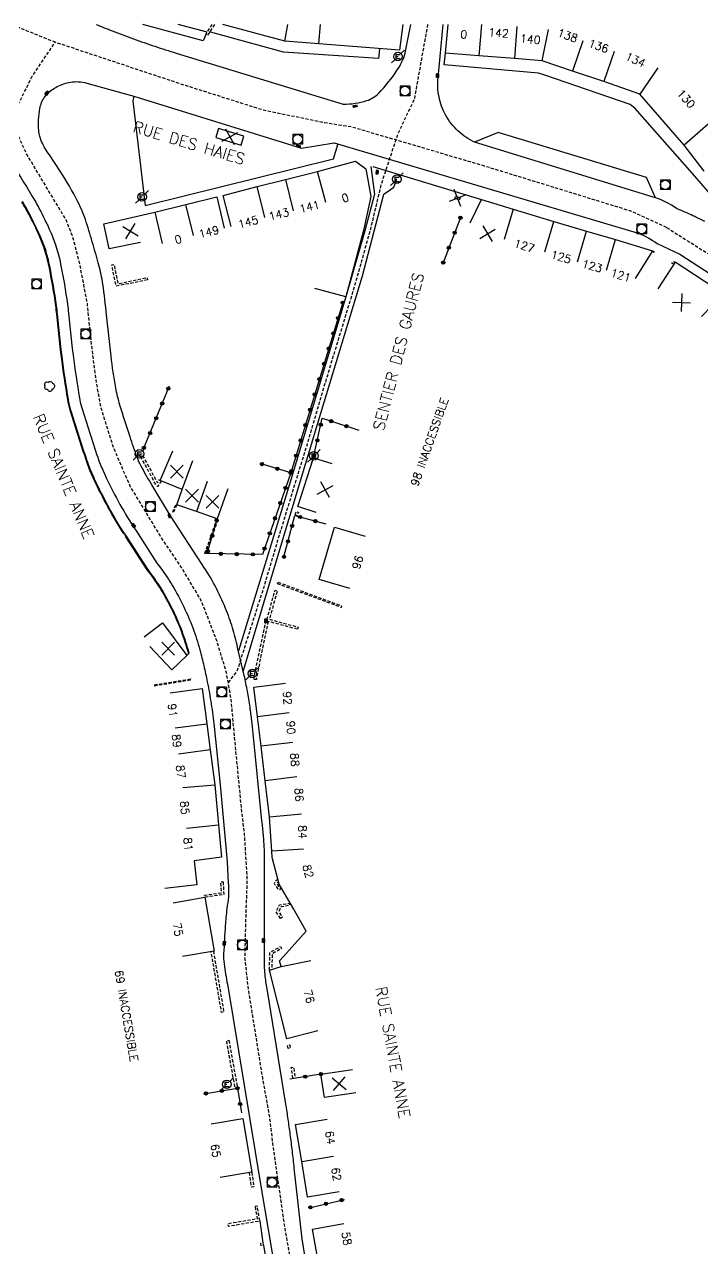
# Model space of a CAD drawing. Header units: millimetres. Extents: x 159999 to 161001, y 122000 to 123000.
# Drawn here: x 160101.3 to 160207.2, y 122808.8 to 123000 of the extents above; entities that cross this region are included whole.
import ezdxf
from ezdxf.enums import TextEntityAlignment as Align

# ---------------------------------------------------------------- set-up
doc = ezdxf.new("R2010")
doc.units = ezdxf.units.MM
doc.linetypes.add('DASHED', pattern=[0.75, 0.5, -0.25])
doc.layers.get('0').update_dxf_attribs({"linetype": 'CONTINUOUS'})
for name, color, linetype in [('W0001', 6, 'DASHED'), ('W0008', 7, 'CONTINUOUS'), ('W0017', 7, 'CONTINUOUS'), ('W0100', 7, 'CONTINUOUS'), ('W0112', 1, 'DASHED'), ('W0211', 2, 'CONTINUOUS'), ('W0300', 7, 'CONTINUOUS'), ('W0322', 7, 'CONTINUOUS'), ('W0330', 7, 'CONTINUOUS'), ('W0400', 7, 'CONTINUOUS'), ('W0420', 7, 'CONTINUOUS'), ('W0471', 7, 'CONTINUOUS'), ('W0989', 7, 'CONTINUOUS'), ('W0991', 7, 'CONTINUOUS'), ('W1102', 7, 'CONTINUOUS')]:
    doc.layers.add(name, color=color, linetype=linetype)
doc.styles.get("Standard").update_dxf_attribs({"font": 'romans.shx', "width": 0.85})

# ---------------------------------------------------------------- blocks, each defined once
blk = doc.blocks.new('T420')
for p, q in [((0.75, 0.75), (-0.75, 0.75)), ((-0.75, 0.75), (-0.75, -0.75)), ((0.75, 0.75), (0.75, -0.75)), ((0.75, -0.75), (-0.75, -0.75))]:
    blk.add_line(p, q)
blk.add_ellipse((0, 0), major_axis=(-0.53, 0.53), ratio=1, start_param=3.926991, end_param=10.210176)
blk = doc.blocks.new('T400')
for p, q in [((-0.15, 0.3), (0.15, 0.3)), ((-0.15, -0.25), (-0.15, 0.3)), ((-0.15, 0.15), (0.15, 0.15)), ((-0.15, 0), (0.15, 0)), ((0.15, 0.3), (0.15, -0.25)), ((-0.15, -0.15), (0.15, -0.15)), ((-0.15, -0.25), (-0.15, -0.3)), ((-0.15, -0.3), (0.15, -0.3)), ((0.15, -0.3), (0.15, -0.25))]:
    blk.add_line(p, q)
blk = doc.blocks.new('t991o')
at = {"color": 0, "linetype": 'Continuous'}
for p, q in [((-1, 1), (1, -1)), ((-1, -1), (1, 1))]:
    blk.add_line(p, q, dxfattribs=at)
blk = doc.blocks.new('T471')
for p, q in [((-0.333334, 0.333334), (-0.333334, -0.333334)), ((-0.333334, 0.333334), (0.333334, 0.333334)), ((-0.333334, 0), (0, 0)), ((0.500001, 0.500001), (1.000002, 1.000002)), ((-0.500001, -0.500001), (-1.000002, -1.000002)), ((-0.333334, -0.333334), (0.333334, -0.333334))]:
    blk.add_line(p, q)
blk.add_ellipse((0, 0), major_axis=(0.471405, 0.471405), ratio=1, start_param=5.4977871438, end_param=11.780972451)
blk = doc.blocks.new('t322o')
at = {"color": 0, "linetype": 'Continuous'}
for radius in [0.25, 0.15]:
    blk.add_circle((0, 0), radius, dxfattribs=at)
blk = doc.blocks.new('t330o')
at = {"color": 0, "linetype": 'Continuous'}
for p, q in [((0.25, -0.25), (-0.25, 0.25)), ((-0.25, -0.25), (0.25, 0.25)), ((-0.25, 0.25), (-0.25, -0.25)), ((0.25, 0.25), (-0.25, 0.25)), ((0.25, -0.25), (0.25, 0.25)), ((-0.25, -0.25), (0.25, -0.25)), ((-0.25, -0.25), (-0.25, -0.25))]:
    blk.add_line(p, q, dxfattribs=at)
blk = doc.blocks.new('T300')
for p, q in [((-0.8, 0.51), (-0.86, 0.34)), ((-0.86, 0.34), (-0.86, 0.17)), ((-0.86, 0.17), (-0.74, 0.06)), ((-0.69, 0.63), (-0.8, 0.51)), ((-0.8, -0.06), (-0.74, 0.06)), ((-0.74, 0.06), (-0.69, 0.11)), ((-0.57, 0.69), (-0.69, 0.63)), ((-0.46, 0.69), (-0.57, 0.69)), ((-0.29, 0.63), (-0.46, 0.69)), ((-0.29, 0.63), (-0.17, 0.74)), ((-0.23, 0.57), (-0.29, 0.63)), ((-0.17, 0.74), (-0.06, 0.8)), ((-0.06, 0.8), (0.06, 0.8)), ((0.06, 0.8), (0.23, 0.74)), ((0.23, 0.74), (0.34, 0.63)), ((0.34, 0.63), (0.4, 0.51)), ((0.46, 0.46), (0.34, 0.46)), ((0.4, 0.51), (0.4, 0.46)), ((0.57, 0.4), (0.46, 0.46)), ((0.57, 0.4), (0.69, 0.29)), ((0.69, 0.29), (0.74, 0.17)), ((0.74, 0.06), (0.69, -0.17)), ((0.74, 0.17), (0.74, 0.06)), ((-0.8, -0.17), (-0.8, -0.06)), ((-0.8, -0.23), (-0.8, -0.17)), ((-0.74, -0.34), (-0.8, -0.23)), ((-0.69, -0.4), (-0.74, -0.34)), ((-0.51, -0.46), (-0.69, -0.4)), ((-0.4, -0.46), (-0.51, -0.46)), ((-0.4, -0.46), (-0.34, -0.46)), ((-0.34, -0.46), (-0.34, -0.4)), ((-0.34, -0.51), (-0.34, -0.46)), ((-0.29, -0.63), (-0.34, -0.51)), ((-0.17, -0.74), (-0.29, -0.63)), ((-0.06, -0.8), (-0.17, -0.74)), ((0.06, -0.8), (-0.06, -0.8)), ((0.17, -0.74), (0.06, -0.8)), ((0.23, -0.69), (0.17, -0.74)), ((0.29, -0.46), (0.23, -0.46)), ((0.29, -0.63), (0.23, -0.69)), ((0.46, -0.4), (0.29, -0.46)), ((0.34, -0.51), (0.29, -0.63)), ((0.34, -0.51), (0.34, -0.46)), ((0.57, -0.34), (0.46, -0.4)), ((0.63, -0.29), (0.57, -0.34)), ((0.69, -0.17), (0.63, -0.29))]:
    blk.add_line(p, q)

msp = doc.modelspace()

# ---------------------------------------------------------------- linework, layer by layer
at = {"layer": 'W0001', "flags": 128}
for points in [[(160249.22, 122585.33), (160248.81, 122594.8), (160246.96, 122598.76), (160244.69, 122602.12), (160238.78, 122610.25), (160236, 122613.36), (160234.06, 122615.21), (160228.84, 122618.07), (160225.22, 122619.67), (160221.09, 122622.11), (160218.32, 122624.97), (160215.62, 122628.75), (160211.9, 122635.3), (160204.57, 122649.68), (160201.8, 122655.14), (160197.06, 122661.67), (160190.58, 122673.87), (160185.36, 122685.22), (160176.16, 122700.67), (160170.52, 122711.27), (160166.55, 122719.83), (160163.09, 122727.57), (160159.3, 122736.14), (160156.19, 122742.33), (160153.66, 122747.88), (160152.31, 122754.78), (160151.83, 122756.78), (160150.17, 122764.87), (160147.35, 122780.91), (160144.83, 122794.91), (160143.48, 122803.49), (160141.95, 122812.29), (160140.11, 122825.15), (160139.62, 122829.32), (160138.51, 122835.44), (160136.3, 122849.27), (160135.75, 122854.23), (160135.93, 122861.26), (160136.12, 122866.4), (160135.69, 122873.38), (160135.2, 122877.61), (160134.09, 122888.99), (160133.6, 122894.56), (160132.86, 122898.72), (160131.39, 122903.62), (160128.93, 122909.98), (160125.99, 122914.93), (160122.43, 122920.26), (160117.82, 122927.89), (160115.25, 122933.83), (160113.29, 122940.08), (160112.49, 122944.49), (160111.87, 122949.43), (160111.14, 122956.41), (160109.91, 122962.84), (160108.87, 122966.82), (160107.83, 122969.46), (160101.63, 122979.8), (160099.17, 122985.12), (160102.54, 122991.93), (160106.11, 122997.22), (160099.21, 123000)], [(160164.26, 123000), (160162.19, 122988.4), (160159.56, 122982.79), (160156.98, 122974.95), (160155.33, 122968.03), (160153.48, 122961.38), (160152.13, 122956.78), (160147.84, 122942.64), (160145.44, 122934.44), (160143.11, 122926.85), (160140.84, 122919.4), (160138.69, 122912.12), (160136.43, 122905.08), (160134.53, 122899.08), (160133.13, 122897.19)], [(160201.58, 122968.27), (160201.58, 122968.27), (160196.18, 122970.78), (160173.13, 122977.88), (160159.11, 122982.01), (160152.43, 122983.97), (160148.14, 122984.64), (160138.64, 122986.6), (160126.44, 122990.46), (160106.11, 122997.22)], [(160201.58, 122968.27), (160217.61, 122958.19), (160228.52, 122950.47), (160242.8, 122935.61), (160261.9, 122917.46), (160288.21, 122891.92), (160304.24, 122877.06), (160313.51, 122867.52), (160328.3, 122854.35), (160337.18, 122847.09), (160347.93, 122839.96), (160360.71, 122832.3), (160372.47, 122825.65), (160385.65, 122819.33), (160399.61, 122814.81)]]:
    msp.add_lwpolyline(points, dxfattribs=at)
at = {"layer": 'W0008', "flags": 128}
for points in [[(160112.54, 123000, 0.005133), (160115.01, 122999, 0.006868), (160118.33, 122997.75, 0.006785), (160121.65, 122996.6, 0.006785), (160125, 122995.53), (160151.08, 122987.54, 0.074356), (160154.75, 122988.11, 0.126307), (160156.63, 122989.27, 0.045044), (160159.53, 122992.89, 0.072474), (160160.76, 122995.51, 0.000966), (160160.77, 122995.53, 0.000612), (160160.78, 122995.57), (160161.66, 123000)], [(160203.13, 122971.25, 0.0726), (160199.86, 122972.92), (160171.6, 122981.61, -0.079106), (160168.99, 122983.38, -0.079106), (160167.07, 122985.86, -0.075388), (160166.04, 122988.68, -0.075388), (160165.89, 122991.68), (160166.67, 123000)], [(160145.49, 122805.06), (160144.69, 122810.28), (160143.44, 122821.35, 0.003), (160143.15, 122823.98, 0.003), (160142.82, 122826.6, 0.002716), (160142.49, 122828.97, 0.002716), (160142.14, 122831.34), (160139.21, 122849.34, -0.013498), (160139.02, 122850.46, -0.013498), (160138.88, 122851.59, -0.016193), (160138.8, 122852.95, -0.016193), (160138.8, 122854.32), (160138.82, 122860.37), (160138.8, 122867.95, 0.008187), (160138.81, 122869.56, 0.008187), (160138.77, 122871.18, 0.011204), (160138.63, 122873.38, 0.011204), (160138.39, 122875.58), (160137.04, 122889.22, 0.006865), (160136.82, 122891.29, 0.006865), (160136.54, 122893.36, 0.008224), (160136.13, 122895.82, 0.008224), (160135.64, 122898.27), (160134.6, 122902.68, 0.021113), (160133.79, 122905.76, 0.021113), (160132.73, 122908.76, 0.02592), (160131.08, 122912.3, 0.02592), (160129.07, 122915.65), (160124.13, 122923.23), (160121.2, 122928.07, -0.015386), (160119.53, 122930.99, -0.034246), (160118.92, 122932.37, -0.008415), (160117.8, 122935.59, -0.005524), (160116.23, 122940.54, -0.029425), (160115.57, 122943.26, -0.01657), (160114.86, 122948.17), (160114.11, 122954.62, 0.017949), (160113.56, 122959.45, 0.029095), (160112.94, 122962.38, 0.004907), (160112.03, 122965.62, 0.004534), (160110.97, 122969.11, 0.043046), (160109.66, 122972.3, 0.02671), (160106.87, 122977.1), (160105.22, 122979.63, -0.070626), (160103.99, 122981.73, -0.081983), (160103.52, 122983.78, -0.076095), (160103.84, 122987.32, -0.132681), (160104.84, 122989.12, -0.083193), (160106.43, 122990.29, -0.073854), (160108.54, 122991, -0.059138), (160109.71, 122991.06, -0.05), (160111.07, 122990.84), (160118.41, 122988.82), (160144.59, 122980.69), (160149.67, 122981.49), (160196.97, 122967.43, -0.084602), (160200.1, 122965.76)], [(160098.97, 122978.93, -0.004912), (160102.48, 122973.24, -0.014122), (160103.63, 122971.22, -0.016839), (160105.35, 122967.7, -0.027033), (160106.23, 122965.42, -0.028928), (160106.97, 122962.56, -0.013484), (160108.04, 122956.32, -0.009209), (160108.05, 122956.25, -0.000505), (160108.19, 122954.92), (160108.77, 122949.39), (160108.91, 122948.34, 0.007237), (160109.9, 122941.69, 0.033553), (160110.23, 122940.28, 0.007204), (160112.75, 122932.4, 0.025742), (160113.6, 122930.25, 0.016002), (160115.67, 122926.05, 0.015961), (160118.02, 122921.99, 0.022886), (160118.33, 122921.54, -0.018491), (160118.72, 122920.98), (160122.01, 122915.87), (160122.62, 122915.04, -0.024817), (160124.44, 122912.3, -0.02208), (160126.19, 122909.03, -0.022714), (160127.6, 122905.72, -0.022714), (160128.7, 122902.3, -0.007864), (160129.32, 122899.81, -0.007864), (160129.86, 122897.31, -0.010815), (160130.47, 122893.84, -0.010815), (160130.94, 122890.35), (160131.85, 122881.19), (160132.95, 122869.2), (160133.14, 122865.9, -0.012173), (160133.19, 122864.38, -0.027877), (160133.15, 122863.71, -0.005321), (160132.93, 122861.89, 0.006862), (160132.77, 122860.48, 0.01026), (160132.67, 122859.26, 0.002844), (160132.42, 122854.86, 0.043499), (160132.48, 122853.26, 0.021397), (160133.02, 122850.05), (160138.22, 122818.53), (160144.55, 122780.95)], [(160207.55, 122969.21, 0.000143), (160206.72, 122969.62, 0.000156), (160205.96, 122969.99, 0.009585), (160204.86, 122970.51, 0.006191), (160203.13, 122971.25)]]:
    msp.add_lwpolyline(points, format="xyb", dxfattribs=at)
for points in [[(160199.86, 122972.92), (160198.46, 122976.08), (160175.28, 122983.14), (160171.6, 122981.61)], [(160155.38, 122977.82), (160155.99, 122973.5), (160154.47, 122967.76), (160151.5, 122957.46), (160142.73, 122928.34), (160134.72, 122902.17)], [(160135.48, 122898.91), (160147.57, 122939.3), (160154.07, 122960.75), (160157.42, 122973.5), (160159.01, 122974.56), (160159.47, 122975.82)], [(160200.1, 122965.76), (160203.64, 122964.13), (160208.51, 122960.95)]]:
    msp.add_lwpolyline(points, dxfattribs=at)
at = {"layer": 'W0017', "flags": 128}
for points in [[(160129.62, 122998.42), (160129.22, 122997.43), (160119.79, 123000)], [(160129.85, 122998.78), (160125.34, 123000)], [(160156.73, 122996.21), (160156.61, 122994.7), (160141.74, 122995.68), (160130.23, 122998.86)], [(160205.97, 122976.28), (160196.69, 122986.9), (160195.87, 122987.49), (160182.56, 122992.1), (160181.57, 122992.38), (160166.82, 122993.68), (160167.04, 122995.54)], [(160118.41, 122988.82), (160118.25, 122988.07), (160120.19, 122971.71), (160149.55, 122979.02), (160150.29, 122981.43)], [(160155.71, 122977.81), (160172.69, 122972.66)], [(160211.84, 122970.01), (160209.94, 122971.74), (160205.97, 122976.28)], [(160127.04, 122901.78), (160126.69, 122901.41)], [(160138.05, 122813.1), (160138.56, 122809.66)], [(160138.62, 122809.26), (160139.2, 122805.87)]]:
    msp.add_lwpolyline(points, dxfattribs=at)
msp.add_lwpolyline([(160127.02, 122901.84, 0.022714), (160125.97, 122905.12, 0.022714), (160124.62, 122908.28, 0.02208), (160122.95, 122911.41, 0.024817), (160121.23, 122914.01), (160120.58, 122914.89), (160117.26, 122920.04, 0.018491), (160116.94, 122920.49, -0.022886), (160116.54, 122921.08, -0.015961), (160114.14, 122925.24, -0.016002), (160112.02, 122929.53, -0.025742), (160111.1, 122931.85, -0.007204), (160108.57, 122939.77, -0.033553), (160108.18, 122941.41, -0.007237), (160107.19, 122948.11), (160107.05, 122949.18), (160106.47, 122954.74, 0.000505), (160106.33, 122956.07, 0.013484), (160105.27, 122962.22, 0.028928), (160104.58, 122964.88, 0.027033), (160103.77, 122966.99, 0.016839), (160102.1, 122970.41, 0.014122), (160101, 122972.35, 0.004912)], format="xyb", dxfattribs=at)
at = {"layer": 'W0100', "flags": 128}
for points in [[(160160.4, 123000), (160159.88, 122995.97), (160147.28, 122996.96), (160141.97, 122997.39), (160132.3, 123000)], [(160207.43, 122977.11), (160207.43, 122977.11), (160207.43, 122977.11), (160204.31, 122981.15), (160197.4, 122989.1), (160191.76, 122991.07), (160186.9, 122992.73), (160182.15, 122994.33), (160177.82, 122994.67), (160172.27, 122995.11), (160167.04, 122995.54), (160167.45, 123000)], [(160133.58, 122968.46), (160132.32, 122973.3), (160137.63, 122974.67), (160142.09, 122975.76), (160147.09, 122977.02), (160153.02, 122978.65), (160154.63, 122977.43), (160155.42, 122973.15), (160154.24, 122967.83), (160151.5, 122957.46), (160146.67, 122958.74)], [(160119.45, 122965.94), (160114.56, 122964.94), (160113.72, 122968.86), (160121.67, 122970.66), (160126.53, 122971.89), (160131.35, 122973.05), (160132.52, 122968.19)], [(160170.92, 122969), (160172.69, 122972.66), (160177.64, 122971.17), (160183.98, 122969.24), (160189.09, 122967.72), (160193.62, 122966.4), (160199.35, 122964.63), (160196.66, 122960.31)], [(160207.01, 122954.4), (160210.46, 122957.94), (160202.93, 122962.89), (160200.18, 122958.71)], [(160133.07, 122927.46), (160131.39, 122922.75), (160128.16, 122923.9), (160125.09, 122924.97), (160125.92, 122927.35), (160122.51, 122928.78), (160124.46, 122933.39)], [(160146.87, 122923.76), (160144.01, 122924.68), (160146.45, 122932.31), (160149.31, 122931.4)], [(160152.13, 122911.9), (160147.34, 122913.31), (160149.73, 122921.47), (160154.53, 122920.06)], [(160119.99, 122904.36), (160122.86, 122906.52), (160126.69, 122901.41), (160124.31, 122899.17), (160120.88, 122902.81)], [(160124.09, 122895.61), (160129.05, 122896.27), (160129.79, 122890.75), (160130.3, 122886.68), (160131.04, 122881.23), (160131.6, 122874.94), (160132.09, 122869.91), (160127.81, 122869.33), (160128.23, 122865.6), (160123.26, 122865.04)], [(160147.14, 122842.79), (160142.3, 122841.55), (160139.55, 122852.28), (160141.38, 122852.85), (160141.16, 122853.71), (160141.75, 122854.38), (160145.31, 122858.37), (160143.25, 122861.93), (160141.08, 122865.69), (160139.98, 122869.88), (160139.92, 122870.87), (160139.59, 122876.23), (160138.88, 122881.84), (160138.25, 122887.25), (160137.68, 122891.85), (160137.12, 122896.49), (160142.09, 122897.09)], [(160124.56, 122862.8), (160129.49, 122863.65), (160130.93, 122855.25), (160126, 122854.41)], [(160153.08, 122833.08), (160148.14, 122832.35), (160147.6, 122836.02), (160152.54, 122836.75)], [(160130.47, 122828.25), (160135.4, 122829.07), (160136.8, 122820.7), (160131.87, 122819.87)], [(160150.45, 122817.61), (160145.51, 122816.82), (160144.62, 122822.38), (160143.64, 122828.15), (160148.56, 122828.99)], [(160163.34, 122754.3), (160164.73, 122749.49), (160160.13, 122748.17), (160156.88, 122750.16), (160155.66, 122757.18), (160153.83, 122767.82), (160152.18, 122777.29), (160150.45, 122787.3), (160148.08, 122801.32), (160147.11, 122807.12), (160146.28, 122811.8), (160151.2, 122812.67)]]:
    msp.add_lwpolyline(points, dxfattribs=at)
for points in [[(160135.58, 122982.57), (160131.6, 122983.75), (160131.18, 122982.34), (160135.16, 122981.17)], [(160168.67, 122973.2), (160169.36, 122972.9), (160169.21, 122972.56), (160168.52, 122972.86)]]:
    msp.add_lwpolyline(points, close=True, dxfattribs=at)
at = {"layer": 'W0112', "flags": 128}
for points in [[(160131, 123000), (160129.87, 122998.26), (160129.62, 122998.42), (160130.63, 123000)], [(160199.35, 122964.63), (160199.59, 122964.54), (160199.47, 122964.2), (160199.16, 122964.32)], [(160202.72, 122962.57), (160202.42, 122962.64), (160202.5, 122962.99), (160202.93, 122962.89)], [(160122.69, 122928.71), (160122.11, 122927.81), (160121.92, 122927.94), (160119.3, 122932.79), (160119.61, 122932.96), (160122.07, 122928.41), (160122.39, 122928.89), (160122.51, 122928.78)], [(160140.86, 122866.52), (160140.28, 122865.85), (160140.91, 122864.91), (160141.25, 122864.86), (160141.34, 122865.23), (160141.12, 122865.24), (160140.73, 122865.82), (160140.97, 122866.1)], [(160139.55, 122852.28), (160139.65, 122855.03), (160141.27, 122855.94), (160141.44, 122855.63), (160140, 122854.82), (160139.91, 122852.39)], [(160130.81, 122855.24), (160132.44, 122845.73), (160132.09, 122845.67), (160130.46, 122855.18)], [(160136.8, 122820.7), (160137.13, 122818.41), (160136.77, 122818.36), (160136.45, 122820.65)]]:
    msp.add_lwpolyline(points, dxfattribs=at)
for points in [[(160120.54, 122960.1), (160115.64, 122959.11), (160114.96, 122962.45), (160115.31, 122962.52), (160115.91, 122959.52), (160120.47, 122960.45)], [(160124.46, 122923.8), (160124.96, 122925.03), (160125.09, 122924.97), (160124.59, 122923.75)], [(160129.49, 122917.36), (160131.39, 122922.75), (160131.53, 122922.7), (160129.64, 122917.31)], [(160143.57, 122923.38), (160143.77, 122923.94), (160144.1, 122923.82), (160143.9, 122923.26)], [(160143.94, 122905.51), (160139.11, 122906.81), (160140.45, 122911.63), (160140.79, 122911.54), (160139.56, 122907.09), (160144.03, 122905.85)], [(160140.76, 122912.69), (160141.44, 122912.44), (160150.8, 122908.94), (160150.87, 122909.12), (160141.5, 122912.62), (160140.82, 122912.87)], [(160137.22, 122897.63), (160137.17, 122897.94), (160139.02, 122906.84), (160139.36, 122906.74), (160137.53, 122897.93), (160137.57, 122897.69)], [(160127.25, 122897.56), (160126.5, 122897.44), (160121.57, 122896.64), (160121.54, 122896.83), (160126.47, 122897.63), (160127.22, 122897.75)], [(160132.33, 122866.06), (160132.45, 122864.06), (160129.49, 122863.65), (160129.44, 122864), (160132.08, 122864.36), (160131.97, 122866.04)], [(160141.27, 122860.33), (160140.6, 122861.42), (160141.15, 122862.46), (160142.66, 122862.72), (160142.72, 122862.37), (160141.38, 122862.14), (160141.01, 122861.43), (160141.58, 122860.52)], [(160133.23, 122841.3), (160134.58, 122833.82), (160134.23, 122833.75), (160132.88, 122841.23)], [(160142.49, 122840.02), (160142.4, 122840.51), (160142.75, 122840.58), (160142.84, 122840.09)], [(160143.23, 122835.36), (160142.97, 122837.05), (160143.33, 122837.11), (160143.59, 122835.37)], [(160137.33, 122815.32), (160137.65, 122813.39), (160133.06, 122812.63), (160133.12, 122812.28), (160138.05, 122813.1), (160137.68, 122815.37)], [(160138.56, 122809.66), (160138.62, 122809.26), (160138.26, 122809.21), (160138.21, 122809.61)]]:
    msp.add_lwpolyline(points, close=True, dxfattribs=at)
at = {"layer": 'W0211', "flags": 128}
msp.add_lwpolyline([(160126.92, 122901.81, 0.022714), (160125.87, 122905.08, 0.022714), (160124.53, 122908.24, 0.02208), (160122.86, 122911.36, 0.024817), (160121.14, 122913.95), (160120.49, 122914.82), (160117.17, 122919.98, 0.018491), (160116.86, 122920.43, -0.022886), (160116.45, 122921.02, -0.015961), (160114.05, 122925.18, -0.016002), (160111.92, 122929.48, -0.025742), (160111, 122931.81, -0.007204), (160108.46, 122939.74, -0.033553), (160108.07, 122941.39, -0.007237), (160107.08, 122948.09), (160106.94, 122949.17), (160106.36, 122954.73, 0.000505), (160106.22, 122956.05, 0.013484), (160105.16, 122962.2, 0.028928), (160104.47, 122964.85, 0.027033), (160103.67, 122966.94, 0.016839), (160102, 122970.36, 0.014122), (160100.9, 122972.29, 0.004912)], format="xyb", dxfattribs=at)
at = {"layer": 'W0322', "flags": 128}
for points in [[(160169.39, 122969.8), (160168.47, 122967.41), (160166.68, 122962.74)], [(160151, 122956.55), (160142.9, 122929.95), (160138.12, 122931.4)], [(160119.97, 122933.86), (160120.16, 122934.32), (160123.97, 122943.57)], [(160146.51, 122932.6), (160147.8, 122938.48), (160148.78, 122938.16), (160153.54, 122936.62)], [(160142.9, 122929.95), (160138.47, 122917.2), (160129.86, 122917.34), (160131.39, 122922.75)], [(160141.83, 122916.83), (160143.53, 122923.28), (160148.37, 122922)], [(160147.6, 122836.02), (160142.74, 122835.23)], [(160129.65, 122833), (160134.58, 122833.82), (160135.22, 122829.97)], [(160145.96, 122815.2), (160146.43, 122815.31), (160151.3, 122816.45)]]:
    msp.add_lwpolyline(points, dxfattribs=at)
at = {"layer": 'W1102'}
for p, q in [((160141.97, 122997.39), (160142.42, 123000)), ((160147.28, 122996.96), (160147.52, 123000)), ((160172.66, 123000), (160172.27, 122995.11)), ((160178.21, 122999.66), (160177.82, 122994.67)), ((160182.15, 122994.33), (160183.15, 122999.23)), ((160188.51, 122997.47), (160186.9, 122992.73)), ((160193.39, 122995.79), (160191.76, 122991.07)), ((160148.36, 122972.18), (160147.09, 122977.02)), ((160138.84, 122969.82), (160137.63, 122974.67)), ((160142.09, 122975.76), (160143.29, 122970.91)), ((160121.67, 122970.66), (160122.83, 122965.79)), ((160177.64, 122971.17), (160176.19, 122966.39)), ((160182.54, 122964.46), (160183.98, 122969.24)), ((160187.67, 122962.92), (160189.09, 122967.72)), ((160192.18, 122961.61), (160193.62, 122966.4)), ((160125.92, 122927.35), (160127.63, 122931.88)), ((160129.83, 122928.61), (160128.16, 122923.9)), ((160142.64, 122892.45), (160137.68, 122891.85)), ((160124.83, 122890.11), (160129.79, 122890.75)), ((160130.3, 122886.68), (160125.35, 122886.03)), ((160143.21, 122887.85), (160138.25, 122887.25)), ((160126.06, 122880.78), (160131.04, 122881.23)), ((160143.85, 122882.45), (160138.88, 122881.84)), ((160126.63, 122874.47), (160131.6, 122874.94)), ((160139.59, 122876.23), (160144.57, 122876.69)), ((160144.91, 122871.17), (160139.92, 122870.87)), ((160141.38, 122852.85), (160146.04, 122853.76)), ((160144.62, 122822.38), (160149.56, 122823.2))]:
    msp.add_line(p, q, dxfattribs=at)
at = {"layer": 'W1102', "flags": 128}
for points in [[(160200.21, 122993.24), (160197.4, 122989.1)], [(160208.08, 122984.43), (160204.31, 122981.15)], [(160127.73, 122967.03), (160126.53, 122971.89)]]:
    msp.add_lwpolyline(points, dxfattribs=at)

# ---------------------------------------------------------------- block references
at = {"layer": 'W0300'}
msp.add_blockref('T300', (160105.29, 122943.45), dxfattribs=at)
at = {"layer": 'W0322'}
for p, rotation in [((160169.39, 122969.8), 248.9830282350793), ((160168.49, 122967.47), 248.9830282350793), ((160167.59, 122965.13), 248.9830282350912), ((160166.7, 122962.8), 248.9830282350912), ((160151, 122956.55), 253.0566822814673), ((160150.28, 122954.15), 253.0566822814673), ((160149.55, 122951.76), 253.0566822814673), ((160148.82, 122949.37), 253.0566822814673), ((160148.09, 122946.98), 253.0566822814673), ((160147.36, 122944.59), 253.0566822814673), ((160123.78, 122943.11), 67.6348557329718), ((160146.63, 122942.2), 253.0566822814673), ((160122.83, 122940.79), 67.6348557329718), ((160145.9, 122939.81), 253.0566822814673), ((160121.88, 122938.48), 67.6348557329718), ((160149.21, 122938.02), 342.109070043364), ((160120.93, 122936.17), 67.6348557329718), ((160145.18, 122937.41), 253.0566822814673), ((160147.58, 122937.48), 77.66168759028372), ((160151.59, 122937.25), 342.109070043364), ((160119.97, 122933.86), 67.63485573305215), ((160144.45, 122935.02), 253.0566822814673), ((160147.05, 122935.04), 77.66168759028372), ((160143.72, 122932.63), 253.0566822814673), ((160146.51, 122932.6), 77.66168759028372), ((160138.41, 122931.32), 163.0566822814581), ((160140.8, 122930.59), 163.0566822814581), ((160142.99, 122930.24), 253.0566822814673), ((160142.9, 122929.95), 250.8256729925827), ((160142.08, 122927.59), 250.8256729925827), ((160141.26, 122925.23), 250.8256729925827), ((160131.32, 122922.52), 74.22543469313784), ((160140.44, 122922.86), 250.8256729925827), ((160144.34, 122923.06), 345.1613312751863), ((160146.75, 122922.42), 345.1613312751863), ((160139.62, 122920.5), 250.8256729925827), ((160143.11, 122921.66), 75.1613312751862), ((160130.64, 122920.12), 74.22543469313784), ((160142.47, 122919.25), 75.1613312751862), ((160129.96, 122917.71), 74.22543469313784), ((160131.97, 122917.3), 179.0516593375252), ((160134.47, 122917.26), 179.0516593375252), ((160136.97, 122917.22), 179.0516593375252), ((160138.8, 122918.14), 250.8256729925827), ((160141.83, 122916.83), 75.1613312751862), ((160145.13, 122835.62), 189.2487663540863), ((160147.6, 122836.02), 189.2487663540863), ((160129.65, 122833), 9.40631792196714), ((160132.12, 122833.41), 9.40631792196714), ((160134.58, 122833.82), 279.4063179219308), ((160134.99, 122831.35), 279.4063179219308), ((160148.39, 122815.77), 13.16288905382066), ((160150.83, 122816.34), 13.16288905382066), ((160145.96, 122815.2), 13.16288905384825)]:
    msp.add_blockref('t322o', p, dxfattribs=dict(at, rotation=rotation))
at = {"layer": 'W0330'}
msp.add_blockref('t330o', (160139.02, 122906.84), dxfattribs=at)
at = {"layer": 'W0400'}
for p, rotation in [((160165.79, 122992), 179.3197466719039), ((160104.8, 122989.26), 143.7108143221703), ((160152.91, 122987.24), 287.3626619649998), ((160144.1, 122980.96), 72.59753465308442), ((160156.39, 122976.91), 175.3678124314119), ((160123.99, 122923.22), 202.6259692908386), ((160118.36, 122921.72), 214.3803003520075), ((160132.53, 122856.47), 355.3272610092257), ((160138.64, 122856.88), 177.6455973638735)]:
    msp.add_blockref('T400', p, dxfattribs=dict(at, rotation=rotation))
at = {"layer": 'W0420'}
for p in [(160160.72, 122989.6), (160143.96, 122982.06), (160201.36, 122974.95), (160197.69, 122968.05), (160103.2, 122959.44), (160110.88, 122951.63), (160120.98, 122924.68), (160132.12, 122895.71), (160132.69, 122890.69), (160135.34, 122856.2), (160139.98, 122819.13)]:
    msp.add_blockref('T420', p, dxfattribs=at)
at = {"layer": 'W0471'}
for p in [(160159.64, 122995), (160159.47, 122975.82), (160119.68, 122973.06), (160119.28, 122932.92), (160146.51, 122932.6), (160136.9, 122898.62), (160132.91, 122834.43)]:
    msp.add_blockref('T471', p, dxfattribs=at)
at = {"layer": 'W0991'}
for p, rotation in [((160133.37, 122982.47), 343.5295713660136), ((160117.88, 122967.72), 13.5862085064551), ((160173.61, 122967.3), 345.5415673801277), ((160203.9, 122956.58), 312.4511099999999), ((160125.12, 122930.13), 0.00251999999993898), ((160148.27, 122927.32), 73.70430205621705), ((160127.47, 122926.4), 0.00251999999993898), ((160130.68, 122925.44), 0.00251999999993898), ((160123.75, 122902.48), 0.00251999999993898), ((160150.46, 122834.52), 4.518222256692592)]:
    msp.add_blockref('t991o', p, dxfattribs=dict(at, rotation=rotation))
at = {"layer": 'W0991', "extrusion": (0, 0, -1), "rotation": 23.73721290575394}
msp.add_blockref('t991o', (-160168.94, 122972.88), dxfattribs=at)

# ---------------------------------------------------------------- texts
at = {"layer": 'W0989'}
for s, rotation, p in [('RUE DES HAIES', 343.2355, (160127.02, 122981.5)), ('SENTIER DES GAURES', 75.5468, (160159.71, 122948.91)), ('RUE SAINTE ANNE', 292.6588, (160107.45, 122929.43)), ('RUE SAINTE ANNE', 280.3698, (160158.85, 122839.43))]:
    msp.add_text(s, height=1.75, rotation=rotation, dxfattribs=at).set_placement(p, align=Align.MIDDLE)
at = {"layer": 'W0991'}
for s, rotation, p in [('142', 355.9966, (160175.34, 122998.68)), ('0', 354.3693, (160169.91, 122998.44)), ('140', 354.4874, (160180.3, 122997.69)), ('138', 341.0569, (160186.12, 122998.27)), ('136', 341.0569, (160190.95, 122996.63)), ('134', 334.8718, (160196.72, 122994.48)), ('130', 310.9746, (160204.63, 122988.4)), ('0', 19.3861, (160151.39, 122972.92)), ('143', 13.6943, (160141.04, 122970.36)), ('141', 14.1123, (160145.81, 122971.54)), ('145', 14.5285, (160136.23, 122969.15)), ('0', 14.2084, (160125.32, 122966.42)), ('149', 13.5449, (160130.11, 122967.61)), ('127', 343.1071, (160179.36, 122965.42)), ('125', 343.3651, (160185.1, 122963.69)), ('123', 343.7933, (160189.96, 122962.26)), ('121', 342.7831, (160194.42, 122960.82)), ('98 INACCESSIBLE', 70.615, (160164.55, 122934.8)), ('96', 73.6466, (160153.33, 122915.98)), ('92', 273.5353, (160142.36, 122894.76)), ('91', 277.6174, (160124.46, 122892.85)), ('90', 273.5353, (160142.92, 122890.17)), ('89', 277.2497, (160125.08, 122888.09)), ('88', 273.5353, (160143.53, 122885.13)), ('87', 277.7723, (160125.72, 122883.26)), ('86', 273.5353, (160144.2, 122879.66)), ('85', 275.0939, (160126.34, 122877.64)), ('84', 273.5353, (160144.75, 122873.86)), ('81', 275.5717, (160126.87, 122871.94)), ('82', 284.6643, (160145.61, 122867.71)), ('75', 279.7421, (160125.28, 122858.6)), ('69 INACCESSIBLE', 279.7069, (160117.25, 122845.14)), ('76', 284.3763, (160145.77, 122848.15)), ('64', 279.7586, (160149.06, 122826.11)), ('65', 278.8761, (160131.17, 122824.06)), ('62', 279.7586, (160150.01, 122820.39)), ('58', 279.7586, (160151.62, 122810.33))]:
    msp.add_text(s, height=1.25, rotation=rotation, dxfattribs=at).set_placement(p, align=Align.MIDDLE)

doc.saveas('drawing.dxf')
